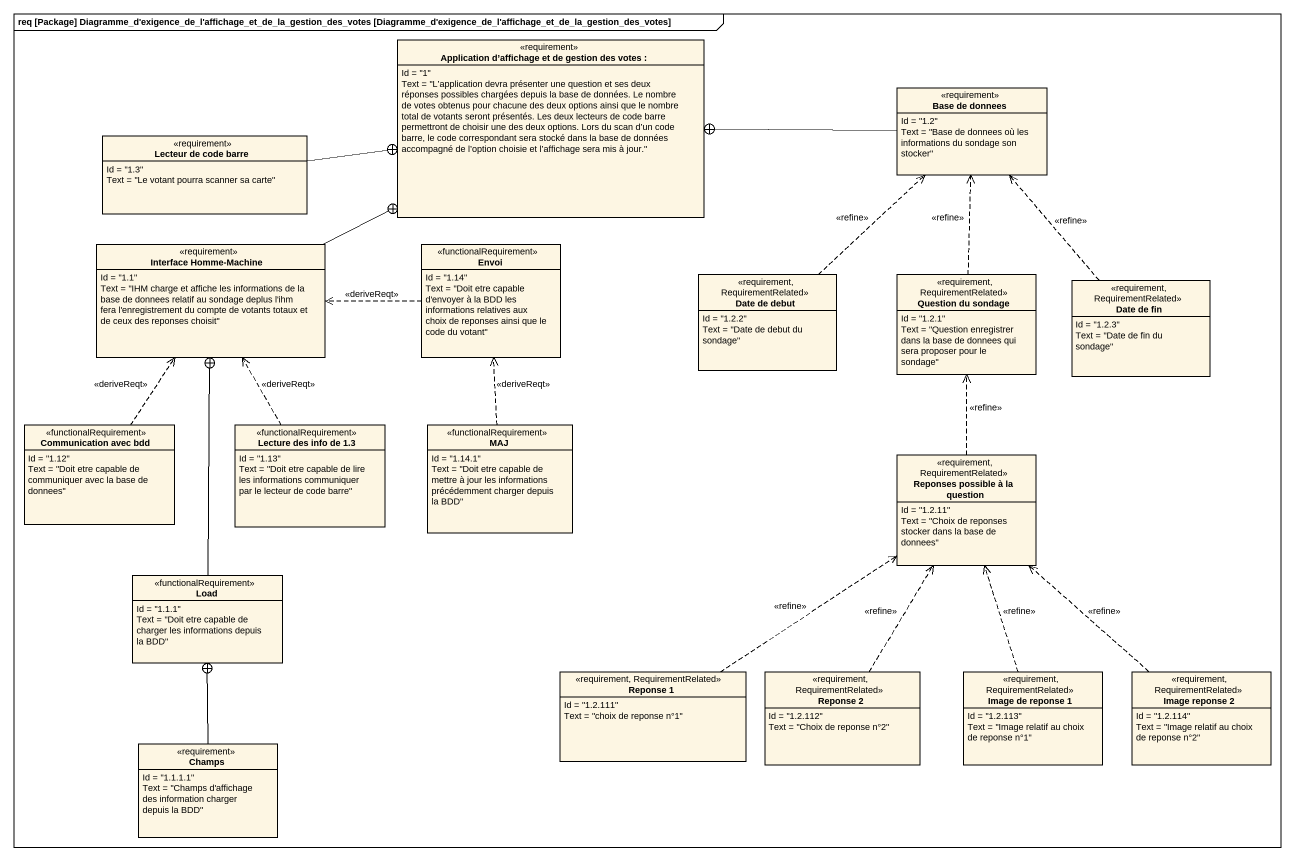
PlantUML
@startuml
mainframe req [Package] Diagramme_d'exigence_de_l'affichage_et_de_la_gestion_des_votes [Diagramme_d'exigence_de_l'affichage_et_de_la_gestion_des_votes]
hide circle
hide empty members
class "Application d’affichage et de gestion des votes :" as Application_d_affichage_et <<requirement>> {
  Id = "1"
  Text = "L’application devra présenter une question et ses deux réponses possibles chargées depuis la base de données. Le nombre de votes obtenus pour chacune des deux options ainsi que le nombre total de votants seront présentés. Les deux lecteurs de code barre permettront de choisir une des deux options. Lors du scan d’un code barre, le code correspondant sera stocké dans la base de données accompagné de l’option choisie et l’affichage sera mis à jour."
}
class "Base de donnees" as Base_de_donnees <<requirement>> {
  Id = "1.2"
  Text = "Base de donnees où les informations du sondage son stocker"
}
class "Lecteur de code barre" as Lecteur_de_code_barre <<requirement>> {
  Id = "1.3"
  Text = "Le votant pourra scanner sa carte"
}
class "Interface Homme-Machine" as Interface_Homme_Machine <<requirement>> {
  Id = "1.1"
  Text = "IHM charge et affiche les informations de la base de donnees relatif au sondage deplus l'ihm fera l'enregistrement du compte de votants totaux et de ceux des reponses choisit"
}
class Envoi <<functionalRequirement>> {
  Id = "1.14"
  Text = "Doit etre capable d'envoyer à la BDD les informations relatives aux choix de reponses ainsi que le code du votant"
}
class "Date de debut" as Date_de_debut <<requirement, RequirementRelated>> {
  Id = "1.2.2"
  Text = "Date de debut du sondage"
}
class "Question du sondage" as Question_du_sondage <<requirement, RequirementRelated>> {
  Id = "1.2.1"
  Text = "Question enregistrer dans la base de donnees qui sera proposer pour le sondage"
}
class "Date de fin" as Date_de_fin <<requirement, RequirementRelated>> {
  Id = "1.2.3"
  Text = "Date de fin du sondage"
}
class "Communication avec bdd" as Communication_avec_bdd <<functionalRequirement>> {
  Id = "1.12"
  Text = "Doit etre capable de communiquer avec la base de donnees"
}
class "Lecture des info de 1.3" as Lecture_des_info_de_1_3 <<functionalRequirement>> {
  Id = "1.13"
  Text = "Doit etre capable de lire les informations communiquer par le lecteur de code barre"
}
class MAJ <<functionalRequirement>> {
  Id = "1.14.1"
  Text = "Doit etre capable de mettre à jour les informations précédemment charger depuis la BDD"
}
class "Reponses possible à la question" as Reponses_possible_à_la <<requirement, RequirementRelated>> {
  Id = "1.2.11"
  Text = "Choix de reponses stocker dans la base de donnees"
}
class Load <<functionalRequirement>> {
  Id = "1.1.1"
  Text = "Doit etre capable de charger les informations depuis la BDD"
}
class "Reponse 1" as Reponse_1 <<requirement, RequirementRelated>> {
  Id = "1.2.111"
  Text = "choix de reponse n°1"
}
class "Reponse 2" as Reponse_2 <<requirement, RequirementRelated>> {
  Id = "1.2.112"
  Text = "Choix de reponse n°2"
}
class "Image de reponse 1" as Image_de_reponse_1 <<requirement, RequirementRelated>> {
  Id = "1.2.113"
  Text = "Image relatif au choix de reponse n°1"
}
class "Image reponse 2" as Image_reponse_2 <<requirement, RequirementRelated>> {
  Id = "1.2.114"
  Text = "Image relatif au choix de reponse n°2"
}
class Champs <<requirement>> {
  Id = "1.1.1.1"
  Text = "Champs d'affichage des information charger depuis la BDD"
}
Base_de_donnees -left-+ Application_d_affichage_et
Lecteur_de_code_barre -right-+ Application_d_affichage_et
Interface_Homme_Machine -right-+ Application_d_affichage_et
Envoi .left.> Interface_Homme_Machine : <<deriveReqt>>
Date_de_debut .up.> Base_de_donnees : <<refine>>
Question_du_sondage .up.> Base_de_donnees : <<refine>>
Date_de_fin .up.> Base_de_donnees : <<refine>>
Communication_avec_bdd .up.> Interface_Homme_Machine : <<deriveReqt>>
Lecture_des_info_de_1_3 .up.> Interface_Homme_Machine : <<deriveReqt>>
MAJ .up.> Envoi : <<deriveReqt>>
Reponses_possible_à_la .up.> Question_du_sondage : <<refine>>
Load -up-+ Interface_Homme_Machine
Reponse_1 .up.> Reponses_possible_à_la : <<refine>>
Reponse_2 .up.> Reponses_possible_à_la : <<refine>>
Image_de_reponse_1 .up.> Reponses_possible_à_la : <<refine>>
Image_reponse_2 .up.> Reponses_possible_à_la : <<refine>>
Champs -up-+ Load
@enduml
